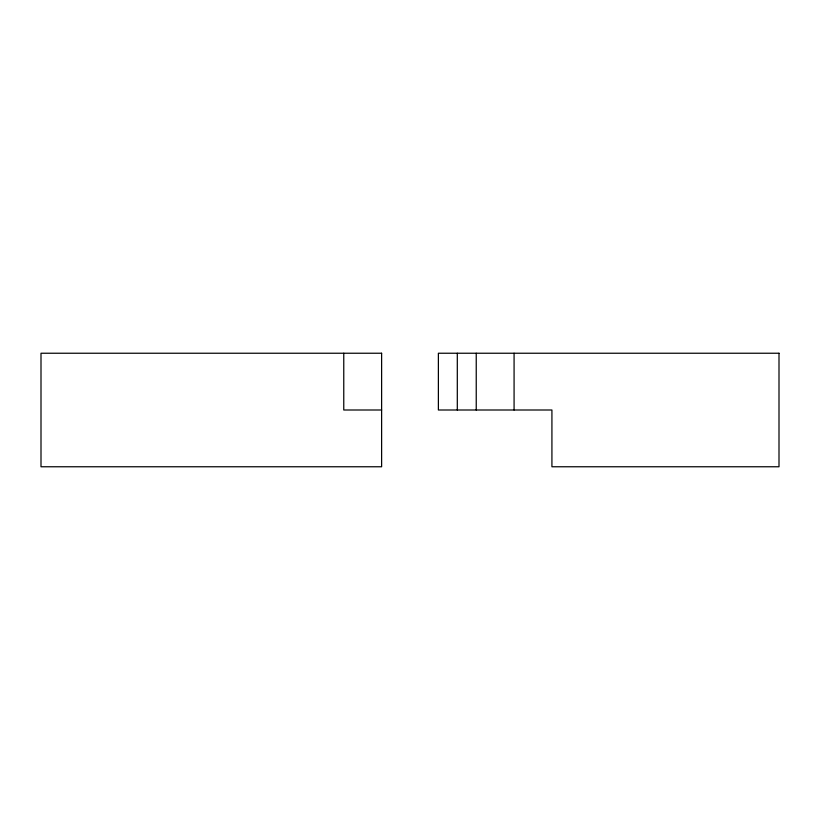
<?xml version="1.0" encoding="UTF-8"?>
<svg xmlns="http://www.w3.org/2000/svg" width="820" height="820" viewBox="0 0 820 820"><rect width="100%" height="100%" fill="white"/><g stroke="black" fill="none" stroke-linecap="round" stroke-linejoin="round"><path stroke-width="1.23" d="M381.618 410L343.764 410L343.764 353.236M514.078 353.236L514.078 410M476.235 353.236L476.235 410M457.304 353.236L457.304 410M381.618 353.236L41 353.236L41 466.764L381.618 466.764L381.618 353.236M779 353.236L438.382 353.236L438.382 410L551.922 410L551.922 466.764L779 466.764L779 353.236"/></g></svg>
